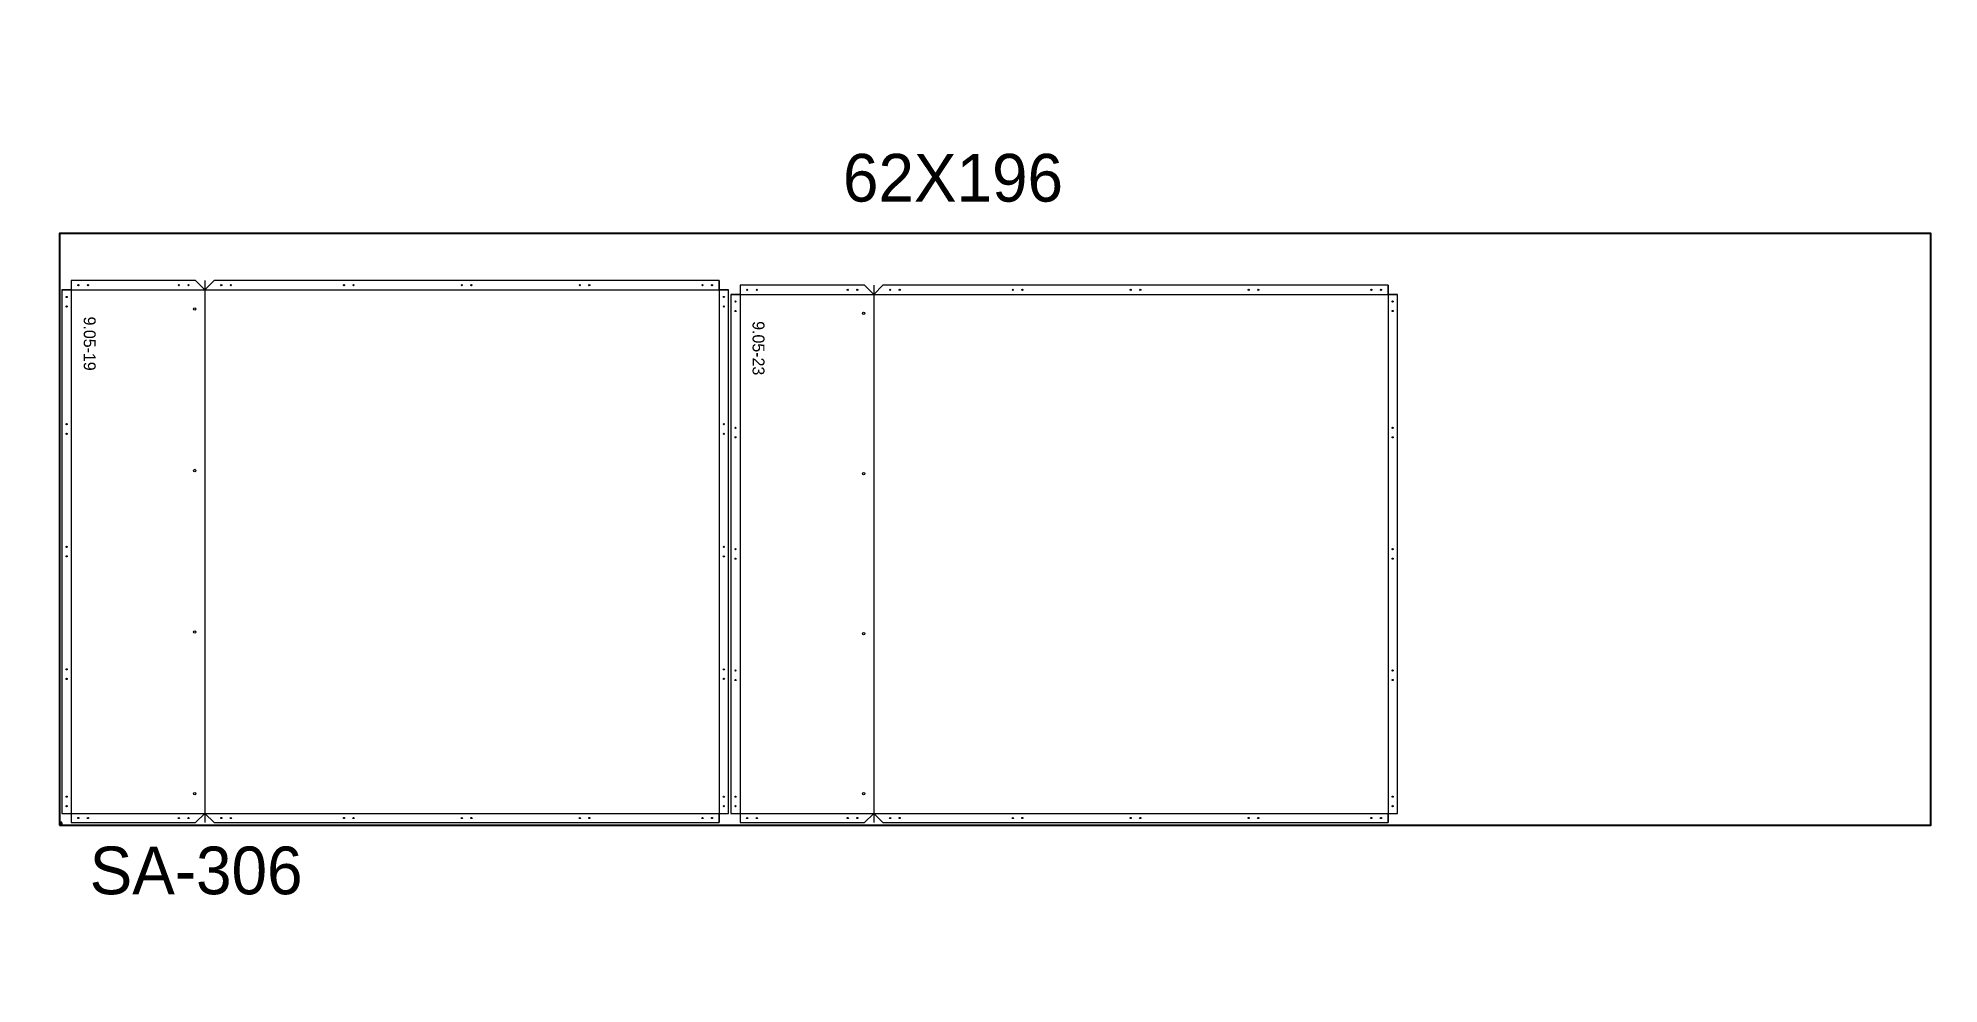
# Paper-space layout '24' of a CAD drawing. Header units: inches. Extents: x 1.7 to 15, y 2.1 to 8.7.
# The model-space entities are those that its viewports show. They can reach past a viewport. Long polylines and large blocks are cut down to what shows.
import ezdxf

# ---------------------------------------------------------------- set-up
doc = ezdxf.new("R2010")
doc.units = ezdxf.units.IN
doc.header["$MEASUREMENT"] = 0
for name, color, linetype, lineweight in [('ACM_Layer 1_Router Offset_Panel Cut', 1, 'Continuous', 9), ('ACM_Layer 3_Open Offset Countour_Route Lines', 4, 'Continuous', 9), ('ACM_Layer 4_Drill Centers_Rivet Holes', 3, 'Continuous', 9), ('ACM_Layer 5_Drill Centers_Weep Holes', 6, 'Continuous', 9)]:
    doc.layers.add(name, color=color, linetype=linetype, lineweight=lineweight)
doc.layers.add('ACM_Reference_Text', color=7, linetype='Continuous')
doc.layers.get('Defpoints').off()
doc.styles.add('ER_Basic_SS', font='', dxfattribs={"height": 1.25})
doc.styles.get('ER_Basic_SS').set_extended_font_data('ER_Basic_SS')

# ---------------------------------------------------------------- blocks, each defined once
blk = doc.blocks.new('*U149')
for p, q in [((-97.75, -34.23), (-98, -34.23)), ((-97.75, -34.48), (-97.75, -34.23))]:
    blk.add_line(p, q)
blk.add_lwpolyline([(-98, -34.48), (98, -34.48), (98, 27.52), (-98, 27.52)], close=True)
at = {"insert": (-15.94, 35.85), "char_height": 5, "attachment_point": 1}
blk.add_mtext_dynamic_manual_height_columns('62X196', width=43.9641, gutter_width=1, heights=[0], dxfattribs=at)
blk = doc.blocks.new('*U150')
at = {"color": 0, "linetype": 'ByBlock', "lineweight": -2, "transparency": 16777216}
blk.add_blockref('*U149', (840, 0), dxfattribs=at)

msp = doc.modelspace()

# ---------------------------------------------------------------- linework, layer by layer
at = {"layer": 'ACM_Layer 1_Router Offset_Panel Cut'}
for points in [[(6773.57, 585.09), (6773.57, 530.22), (6774.54, 530.22), (6774.54, 529.25), (6787.57, 529.25), (6788.54, 530.22), (6789.51, 529.25), (6842.41, 529.25), (6842.41, 530.22), (6843.38, 530.22), (6843.38, 585.09), (6842.41, 585.09), (6842.41, 586.06), (6789.51, 586.06), (6788.54, 585.09), (6787.57, 586.06), (6774.54, 586.06), (6774.54, 585.09)], [(6843.63, 584.61), (6843.63, 530.22), (6844.6, 530.22), (6844.6, 529.25), (6857.63, 529.25), (6858.6, 530.22), (6859.57, 529.25), (6912.48, 529.25), (6912.48, 530.22), (6913.45, 530.22), (6913.45, 584.61), (6912.48, 584.61), (6912.48, 585.58), (6859.57, 585.58), (6858.6, 584.61), (6857.63, 585.58), (6844.6, 585.58), (6844.6, 584.61)]]:
    msp.add_lwpolyline(points, close=True, dxfattribs=at)
at = {"layer": 'ACM_Layer 3_Open Offset Countour_Route Lines'}
for p, q in [((6774.54, 586.06), (6774.54, 529.25)), ((6788.54, 586.06), (6788.54, 529.25)), ((6842.41, 586.06), (6842.41, 529.25)), ((6844.6, 585.58), (6844.6, 529.25)), ((6858.6, 585.58), (6858.6, 529.25)), ((6912.48, 585.58), (6912.48, 529.25)), ((6773.57, 585.09), (6843.38, 585.09)), ((6843.63, 584.61), (6913.45, 584.61)), ((6773.57, 530.22), (6843.38, 530.22)), ((6843.63, 530.22), (6913.45, 530.22))]:
    msp.add_line(p, q, dxfattribs=at)
at = {"layer": 'ACM_Layer 4_Drill Centers_Rivet Holes'}
for centre in [(6775.29, 585.58), (6776.29, 585.58), (6785.82, 585.58), (6786.82, 585.58), (6790.26, 585.58), (6791.26, 585.58), (6803.11, 585.58), (6804.11, 585.58), (6815.46, 585.58), (6816.46, 585.58), (6827.81, 585.58), (6828.81, 585.58), (6840.66, 585.58), (6841.66, 585.58), (6774.06, 584.34), (6842.9, 584.34), (6844.12, 583.86), (6845.35, 585.09), (6846.35, 585.09), (6855.88, 585.09), (6856.88, 585.09), (6860.32, 585.09), (6861.32, 585.09), (6873.17, 585.09), (6874.17, 585.09), (6885.52, 585.09), (6886.52, 585.09), (6897.88, 585.09), (6898.88, 585.09), (6910.73, 585.09), (6911.73, 585.09), (6912.96, 583.86), (6774.06, 583.34), (6842.9, 583.34), (6844.12, 582.86), (6912.96, 582.86), (6774.06, 571), (6774.06, 570), (6842.9, 571), (6842.9, 570), (6844.12, 570.63), (6844.12, 569.63), (6912.96, 570.63), (6912.96, 569.63), (6774.06, 558.15), (6842.9, 558.15), (6844.12, 557.91), (6912.96, 557.91), (6774.06, 557.15), (6842.9, 557.15), (6844.12, 556.91), (6912.96, 556.91), (6774.06, 545.31), (6774.06, 544.31), (6842.9, 545.31), (6842.9, 544.31), (6844.12, 545.19), (6844.12, 544.19), (6912.96, 545.19), (6912.96, 544.19), (6774.06, 531.97), (6842.9, 531.97), (6844.12, 531.97), (6912.96, 531.97), (6774.06, 530.97), (6775.29, 529.73), (6776.29, 529.73), (6785.82, 529.73), (6786.82, 529.73), (6790.26, 529.73), (6791.26, 529.73), (6803.11, 529.73), (6804.11, 529.73), (6815.46, 529.73), (6816.46, 529.73), (6827.81, 529.73), (6828.81, 529.73), (6840.66, 529.73), (6841.66, 529.73), (6842.9, 530.97), (6844.12, 530.97), (6845.35, 529.73), (6846.35, 529.73), (6855.88, 529.73), (6856.88, 529.73), (6860.32, 529.73), (6861.32, 529.73), (6873.17, 529.73), (6874.17, 529.73), (6885.52, 529.73), (6886.52, 529.73), (6897.88, 529.73), (6898.88, 529.73), (6910.73, 529.73), (6911.73, 529.73), (6912.96, 530.97)]:
    msp.add_circle(centre, 0.0625, dxfattribs=at)
at = {"layer": 'ACM_Layer 5_Drill Centers_Weep Holes'}
for centre in [(6787.48, 583.09), (6857.54, 582.61), (6787.48, 566.15), (6857.54, 565.83), (6787.48, 549.22), (6857.54, 549.06), (6787.48, 532.28), (6857.54, 532.28)]:
    msp.add_circle(centre, 0.125, dxfattribs=at)

# ---------------------------------------------------------------- block references
msp.add_blockref('*U150', (6031.32, 563.48))

# ---------------------------------------------------------------- texts
at = {"insert": (6776.47, 526.74), "char_height": 5, "attachment_point": 1}
msp.add_mtext_dynamic_manual_height_columns('SA-306', width=43.9641, gutter_width=1, heights=[0], dxfattribs=at)
at = {"layer": 'ACM_Reference_Text', "style": 'ER_Basic_SS'}
for s, p in [('9.05-19', (6775.85, 582.28)), ('9.05-23', (6845.91, 581.8))]:
    msp.add_text(s, height=1.25, rotation=270, dxfattribs=at).set_placement(p)

psp = doc.layouts.new('24')

# ---------------------------------------------------------------- viewports
at = {"layer": 'Defpoints'}
psp.add_viewport(center=(8.333, 5.376), size=(13.333, 6.63808), view_center_point=(6870.62, 561.904), view_height=99.13588, dxfattribs=at)

doc.saveas('drawing.dxf')
